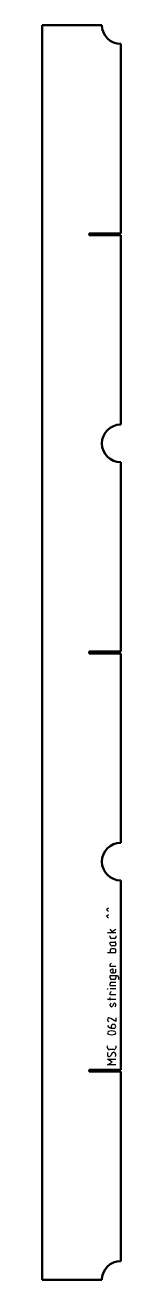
# Model space of a CAD drawing. Header units: millimetres. Extents: x -31 to 63, y -1500 to 0.
import ezdxf

# ---------------------------------------------------------------- set-up
doc = ezdxf.new("R2010")
doc.units = ezdxf.units.MM
doc.layers.add('IV_MARK_SURFACE', color=2, linetype='Continuous', lineweight=25)
doc.layers.add('IV_OUTER_PROFILE', color=7, linetype='Continuous', lineweight=50)

msp = doc.modelspace()

# ---------------------------------------------------------------- linework, layer by layer
at = {"layer": 'IV_MARK_SURFACE'}
for p, q in [((45.9, -1057.4), (48.1, -1055.2)), ((48.1, -1059.7), (45.9, -1057.4)), ((45.9, -1065.2), (48.1, -1063)), ((48.1, -1067.4), (45.9, -1065.2)), ((53.7, -1085.2), (47, -1085.2)), ((53.7, -1085.2), (50.4, -1080.8)), ((50.4, -1090.2), (50.4, -1088.6)), ((55.4, -1091.9), (52, -1091.9)), ((52.6, -1083.6), (57, -1080.8)), ((57, -1085.2), (53.7, -1085.2)), ((57, -1088.6), (57, -1090.2)), ((47, -1108.6), (50.4, -1108.6)), ((50.4, -1096.3), (55.4, -1096.3)), ((50.4, -1098.6), (50.4, -1096.3)), ((50.4, -1105.8), (50.4, -1108.6)), ((50.4, -1108.6), (57, -1108.6)), ((55.4, -1104.1), (52, -1104.1)), ((55.4, -1100.8), (52.6, -1100.8)), ((55.4, -1096.3), (55.9, -1096.3)), ((57, -1098), (57, -1099.1)), ((57, -1108.6), (57, -1105.8)), ((50.4, -1125.2), (50.4, -1123)), ((57, -1125.2), (50.4, -1125.2)), ((50.4, -1136.3), (57, -1136.3)), ((50.4, -1139.1), (50.4, -1136.3)), ((53.7, -1128.6), (52.6, -1128.6)), ((52.6, -1133), (53.7, -1133)), ((53.7, -1133), (53.7, -1128.6)), ((53.7, -1133), (55.4, -1133)), ((57, -1131.3), (57, -1128.6)), ((57, -1136.3), (57, -1139.1)), ((57, -1136.3), (58.7, -1136.3)), ((60.4, -1138), (60.4, -1140.8)), ((50.4, -1148.6), (50.4, -1145.8)), ((57, -1148.6), (50.4, -1148.6)), ((57, -1152.2), (50.4, -1152.2)), ((55.4, -1140.8), (52, -1140.8)), ((52, -1144.1), (57, -1144.1)), ((50.4, -1164.7), (47, -1164.7)), ((50.4, -1159.1), (50.4, -1156.9)), ((57, -1159.1), (50.4, -1159.1)), ((50.4, -1164.7), (50.4, -1162.4)), ((57, -1164.7), (50.4, -1164.7)), ((50.4, -1165.8), (50.4, -1164.7)), ((55.9, -1169.1), (55.4, -1169.1)), ((50.4, -1171.9), (50.4, -1170.8)), ((52, -1173.6), (51.5, -1173.6)), ((54.3, -1170.2), (53.1, -1172.4)), ((57, -1171.9), (57, -1170.8)), ((57, -1191.3), (50.9, -1187.4)), ((51.5, -1196.9), (51.5, -1198.6)), ((52.6, -1199.1), (54.8, -1199.1)), ((54.8, -1194.7), (53.7, -1194.7)), ((57, -1186.9), (57, -1191.3)), ((47, -1222.4), (47, -1220.2)), ((54.8, -1224.7), (49.3, -1224.7)), ((52.6, -1229.1), (50.9, -1231.9)), ((57, -1220.2), (57, -1222.4)), ((52.6, -1239.7), (47, -1236.3)), ((47, -1236.3), (57, -1236.3)), ((47, -1243), (52.6, -1239.7)), ((57, -1243), (47, -1243))]:
    msp.add_line(p, q, dxfattribs=at)
msp.add_circle((47.3, -1152.2), 0.278, dxfattribs=at)
for centre, radius, start, end in [((52, -1090.2), 1.67, 180, 270), ((55.4, -1090.2), 1.67, 270, 0), ((52.6, -1098.6), 2.22, 180, 270), ((52, -1105.8), 1.67, 90, 180), ((55.4, -1098), 1.67, 0, 90), ((55.4, -1099.1), 1.67, 270, 0), ((55.4, -1105.8), 1.67, 0, 90), ((55.9, -1095.2), 1.11, 270, 0), ((51.5, -1123), 1.11, 90, 180), ((52.6, -1130.8), 2.22, 90, 270), ((52, -1139.1), 1.67, 180, 270), ((55.4, -1131.3), 1.67, 270, 0), ((55.4, -1139.1), 1.67, 270, 0), ((58.7, -1138), 1.67, 0, 90), ((52, -1145.8), 1.67, 90, 180), ((51.5, -1156.9), 1.11, 90, 180), ((52.2, -1170.8), 1.82, 112.9942, 179.6256), ((56.1, -1171), 2, 111.8601, 158.1399), ((55.2, -1170.8), 1.82, 0.3744, 67.0058), ((52.2, -1171.9), 1.82, 180.3744, 247.0058), ((51.3, -1171.7), 2, 291.8601, 338.1399), ((55.2, -1171.9), 1.82, 292.9942, 359.6256), ((49.4, -1189.1), 2.32, 106.4047, 253.5953), ((52.3, -1193.3), 5.77, 204.8942, 273.1783), ((49.1, -1189.9), 3.02, 53.6911, 98.2364), ((53.7, -1196.9), 2.22, 90, 180), ((54.8, -1196.9), 2.22, 270, 90), ((48.8, -1204.7), 1.8, 112.4119, 247.5881), ((52, -1216.4), 14, 73.8661, 106.1339), ((52, -1192.9), 14, 253.8661, 286.1339), ((55.2, -1204.7), 1.81, 293.0373, 66.9627), ((49.3, -1222.4), 2.22, 180, 270), ((51.7, -1230.2), 4.69, 151.7153, 208.2847), ((54.6, -1230.3), 2.39, 2.3685, 149.559), ((54.8, -1222.4), 2.22, 270, 0), ((49, -1230.8), 2.21, 229.6263, 329.2984), ((53.4, -1230.9), 3.74, 326.4174, 10.9627)]:
    msp.add_arc(centre, radius, start, end, dxfattribs=at)
at = {"layer": 'IV_OUTER_PROFILE'}
for p, q in [((40.4, 0), (-31, 0)), ((-31, 0), (-31, -1500)), ((62.9, -22.5), (62.9, -249)), ((25.2, -249), (62.9, -249)), ((25.2, -251), (25.2, -249)), ((62.9, -251), (25.2, -251)), ((62.9, -251), (62.9, -477.5)), ((62.9, -522.5), (62.9, -749)), ((25.2, -749), (62.9, -749)), ((25.2, -751), (25.2, -749)), ((62.9, -751), (25.2, -751)), ((62.9, -751), (62.9, -977.5)), ((62.9, -1022.5), (62.9, -1249)), ((25.2, -1249), (62.9, -1249)), ((25.2, -1251), (25.2, -1249)), ((62.9, -1251), (25.2, -1251)), ((62.9, -1251), (62.9, -1477.5)), ((40.4, -1500), (-31, -1500))]:
    msp.add_line(p, q, dxfattribs=at)
for centre, start, end in [((62.9, 0), 180, 270), ((62.9, -500), 90, 270), ((62.9, -1000), 90, 270), ((62.9, -1500), 90, 180)]:
    msp.add_arc(centre, 22.5, start, end, dxfattribs=at)

doc.saveas('drawing.dxf')
